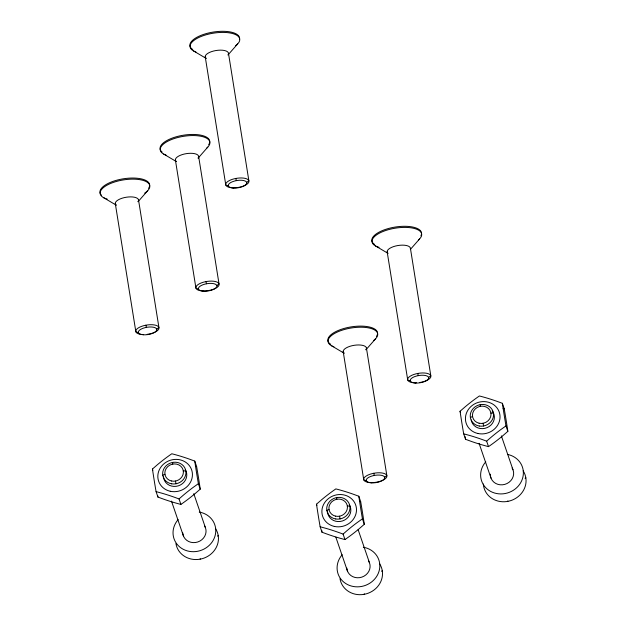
<?xml version="1.0" encoding="UTF-8"?>
<svg xmlns="http://www.w3.org/2000/svg" width="626" height="626" viewBox="0 0 626 626"><rect width="100%" height="100%" fill="white"/><g stroke="black" fill="none" stroke-linecap="round" stroke-linejoin="round"><path stroke-width="0.94" d="M227.95 55.002L237.645 43.937M138.01 201.744L147.705 190.68M198.106 158.151L207.801 147.087M410.484 249.305L419.584 238.936M365.913 349.817L375.616 338.752M152.454 469.03L157.525 464.617A72.499 26.996 -41.6 0 1 171.798 453.764A72.499 22.466 22.5 0 1 188.489 458.803L194.756 461.088L196.627 466.542A72.499 4.531 79.4 0 1 200.242 489.141L195.171 493.546A72.499 26.996 -41.6 0 1 180.906 504.407A72.499 22.466 22.5 0 1 164.208 499.368L157.948 497.083L156.077 491.621A72.499 4.531 79.4 0 1 152.454 469.03L152.861 470.212M316.513 504.18L321.592 499.767A72.499 26.996 -41.6 0 1 335.857 488.906A72.499 22.466 22.5 0 1 352.555 493.953L358.815 496.23L360.686 501.692A72.499 4.531 79.4 0 1 364.301 524.283L359.23 528.696A72.499 26.996 -41.6 0 1 344.965 539.557A72.499 22.466 22.5 0 1 328.267 534.51L322.007 532.233L320.136 526.771A72.499 4.531 79.4 0 1 316.513 504.18L316.92 505.362M460.063 411.251L465.134 406.837A72.499 26.996 -41.6 0 1 479.399 395.976A72.499 22.466 22.5 0 1 496.097 401.023L502.357 403.308L504.227 408.762A72.499 4.531 79.4 0 1 507.85 431.361L502.78 435.766A72.499 26.996 -41.6 0 1 488.515 446.628A72.499 22.466 22.5 0 1 471.816 441.588L465.556 439.303L463.686 433.841A72.499 4.531 79.4 0 1 460.063 411.251L460.47 412.432M246.707 182.432L248.866 180.726L228.482 53.288M156.774 329.174L158.926 327.468L138.542 200.03M216.862 285.581L219.022 283.875L198.638 156.437M428.646 377.423L430.805 375.725L410.413 248.287M384.677 477.247L386.837 475.541L366.445 348.103M194.756 461.088A72.499 4.531 79.4 0 0 198.372 483.679L193.082 487.451A72.499 26.996 -41.6 0 0 179.036 498.945A72.499 22.466 22.5 0 0 162.118 493.265L156.077 491.621M358.815 496.23A72.499 4.531 79.4 0 0 362.431 518.829L357.141 522.6A72.499 26.996 -41.6 0 0 343.095 534.095A72.499 22.466 22.5 0 0 326.177 528.414L320.136 526.771M502.357 403.308A72.499 4.531 79.4 0 0 505.98 425.899L500.69 429.671A72.499 26.996 -41.6 0 0 486.637 441.166A72.499 22.466 22.5 0 0 469.727 435.485L463.686 433.841M217.488 536.106L218.231 535.613M381.555 571.256L382.298 570.763M525.097 478.327L525.84 477.834M162.76 475.267L164.943 474.297M470.369 417.487L472.552 416.517M326.827 510.417L329.002 509.447M490.901 413.074L493.437 413.152M183.293 470.854L185.836 470.932M347.36 506.004L349.895 506.082M176.258 543.618L175.937 543.564A21.558 19.774 -18.9 0 0 204.131 558.063A21.558 19.774 -18.9 0 0 215.594 528.696M340.161 578.737L339.996 578.706A21.558 19.774 -18.9 0 0 368.19 593.213A21.558 19.774 -18.9 0 0 379.653 563.838M504.227 408.762L503.108 408.473M360.686 501.692L359.567 501.403M196.627 466.542L195.5 466.253M228.357 185.875L225.798 185.061L205.234 56.872M198.512 289.024L195.954 288.21L175.397 160.021M410.288 380.874L407.729 380.052L387.173 251.871M138.416 332.617L135.858 331.803L115.301 203.614M366.327 480.69L363.761 479.876L343.204 351.687M206.142 58.398L193.504 50.917M388.081 253.397L375.436 245.916M176.297 161.547L163.66 154.066M116.201 205.14L103.564 197.659M344.112 353.213L331.467 345.732M505.98 425.899L507.85 431.361M501.371 435.876L512.991 469.782M486.637 441.166L488.515 446.628M479.078 443.325L491.011 478.147M362.431 518.829L364.301 524.283M358.142 529.721L369.45 562.704M343.095 534.095L344.965 539.557M335.849 537.171L347.469 571.068M198.372 483.679L200.242 489.141M193.77 493.656L205.383 527.562M179.036 498.945L180.906 504.407M171.477 501.105L183.41 535.926M417.745 373.448L418.262 375.616M373.777 473.272L374.293 475.439M235.806 178.457L236.323 180.624M205.97 281.606L206.478 283.774M145.874 325.199L146.382 327.367M483.084 423.286L483.616 425.993M339.542 516.215L340.067 518.923M175.476 481.065L176.008 483.773M480.197 404.646L480.369 406.305M336.647 497.576L336.819 499.235M172.588 462.426L172.76 464.085M507.811 500.91L507.827 501.379M364.262 593.761L364.277 594.301M200.203 558.689L200.218 559.159M101.404 195.124A25.126 9.899 -9.1 0 1 124.206 178.668A25.126 9.899 -9.1 0 1 148.573 188.316M107.195 199.076A25.126 9.899 -9.1 0 1 106.78 185.327A25.126 9.899 -9.1 0 1 141.03 179.889A25.126 9.899 -9.1 0 1 144.7 193.121M116.146 205.038A11.761 4.632 -9.1 0 1 126.249 197.237A11.761 4.632 -9.1 0 1 138.135 201.564M142.149 334.519A11.761 4.632 -9.1 0 1 139.637 327.187A11.761 4.632 -9.1 0 1 158.3 326.537A11.761 4.632 -9.1 0 1 147.18 334.347M157.752 495.776A72.499 4.531 79.4 0 1 157.948 497.083M185.226 469.594A11.761 10.783 -18.9 0 1 178.473 485.792A11.761 10.783 -18.9 0 1 163.488 476.73M465.165 436.674A72.499 4.531 79.4 0 1 465.556 439.303M492.2 410.93A11.761 10.783 -18.9 0 1 487.13 427.613A11.761 10.783 -18.9 0 1 471.206 419.921M204.491 525.801A11.761 10.783 -18.9 0 1 197.738 541.991A11.761 10.783 -18.9 0 1 182.753 532.937M199.264 512.084A21.558 19.774 -18.9 0 1 214.178 538.321A21.558 19.774 -18.9 0 1 183.254 549.307A21.558 19.774 -18.9 0 1 178.144 519.596M512.099 468.021A11.761 10.783 -18.9 0 1 504.822 484.375A11.761 10.783 -18.9 0 1 490.346 474.148M507.569 454.437A21.558 19.774 -18.9 0 1 521.599 480.956A21.558 19.774 -18.9 0 1 490.659 491.426A21.558 19.774 -18.9 0 1 485.753 461.816M523.203 470.916A21.558 19.774 -18.9 0 1 510.816 500.604A21.558 19.774 -18.9 0 1 483.35 484.008M330.747 344.316A25.126 9.899 -9.1 0 1 350.341 327.022A25.126 9.899 -9.1 0 1 376.476 336.389M333.908 346.781A25.126 9.899 -9.1 0 1 335.09 333.173A25.126 9.899 -9.1 0 1 368.479 327.868A25.126 9.899 -9.1 0 1 373.636 340.474M344.05 353.111A11.761 4.632 -9.1 0 1 354.152 345.309A11.761 4.632 -9.1 0 1 366.038 349.637M192.777 49.501A25.126 9.899 -9.1 0 1 209.741 32.724A25.126 9.899 -9.1 0 1 239.515 39.336M195.938 51.974A25.126 9.899 -9.1 0 1 197.127 38.358A25.126 9.899 -9.1 0 1 230.509 33.061A25.126 9.899 -9.1 0 1 235.666 45.659M206.079 58.304A11.761 4.632 -9.1 0 1 215.759 50.565A11.761 4.632 -9.1 0 1 228.263 54.462M162.165 152.11A25.126 9.899 -9.1 0 1 183.41 135.208A25.126 9.899 -9.1 0 1 208.661 144.723M166.093 155.123A25.126 9.899 -9.1 0 1 166.876 141.734A25.126 9.899 -9.1 0 1 199.725 136.045A25.126 9.899 -9.1 0 1 206.752 148.072M176.242 161.445A11.761 4.632 -9.1 0 1 186.337 153.644A11.761 4.632 -9.1 0 1 198.223 157.971M374.716 244.492A25.126 9.899 -9.1 0 1 393.425 227.363A25.126 9.899 -9.1 0 1 420.907 235.822M379.066 247.333A25.126 9.899 -9.1 0 1 377.869 234.046A25.126 9.899 -9.1 0 1 411.024 227.817A25.126 9.899 -9.1 0 1 418.528 239.922M387.729 253.014A11.761 4.632 -9.1 0 1 397.698 245.564A11.761 4.632 -9.1 0 1 410.343 249.101M416.47 382.815A11.761 4.632 -9.1 0 1 410.124 376.226A11.761 4.632 -9.1 0 1 429.585 374.332A11.761 4.632 -9.1 0 1 419.921 382.478M368.55 560.943A11.761 10.783 -18.9 0 1 361.797 577.141A11.761 10.783 -18.9 0 1 346.812 568.087M363.33 547.234A21.558 19.774 -18.9 0 1 378.237 573.471A21.558 19.774 -18.9 0 1 347.32 584.457A21.558 19.774 -18.9 0 1 342.203 554.738M321.717 530.269A72.499 4.531 79.4 0 1 322.007 532.233M349.292 504.736A11.761 10.783 -18.9 0 1 342.532 520.934A11.761 10.783 -18.9 0 1 327.555 511.88M143.299 334.777A9.359 3.686 -9.1 0 0 156.844 329.495A9.359 3.686 -9.1 0 0 142.642 328.415A9.359 3.686 -9.1 0 0 143.299 334.777M170.241 491.261A17.458 16.002 -18.9 0 0 191.955 470.908A17.458 16.002 -18.9 0 0 163.198 464.437A17.458 16.002 -18.9 0 0 170.241 491.261M477.849 433.482A17.458 16.002 -18.9 0 0 499.564 413.129A17.458 16.002 -18.9 0 0 470.807 406.657A17.458 16.002 -18.9 0 0 477.849 433.482M171.501 481.003A9.359 8.576 -18.9 0 0 183.136 470.095A9.359 8.576 -18.9 0 0 167.721 466.628A9.359 8.576 -18.9 0 0 171.501 481.003M171.673 483.828A11.761 10.783 -18.9 0 0 185.452 469.367A11.761 10.783 -18.9 0 0 165.773 466.104A11.761 10.783 -18.9 0 0 171.673 483.828M479.101 423.223A9.359 8.576 -18.9 0 0 490.745 412.315A9.359 8.576 -18.9 0 0 475.33 408.848A9.359 8.576 -18.9 0 0 479.101 423.223M479.281 426.048A11.761 10.783 -18.9 0 0 493.053 411.587A11.761 10.783 -18.9 0 0 473.373 408.324A11.761 10.783 -18.9 0 0 479.281 426.048M371.202 482.849A9.359 3.686 -9.1 0 0 384.747 477.568A9.359 3.686 -9.1 0 0 370.545 476.488A9.359 3.686 -9.1 0 0 371.202 482.849M370.06 482.591A11.761 4.632 -9.1 0 0 386.915 475.877A11.761 4.632 -9.1 0 0 368.925 474.649A11.761 4.632 -9.1 0 0 370.06 482.591M233.24 188.035A9.359 3.686 -9.1 0 0 246.777 182.753A9.359 3.686 -9.1 0 0 232.575 181.673A9.359 3.686 -9.1 0 0 233.24 188.035M232.09 187.784A11.761 4.632 -9.1 0 0 248.945 181.063A11.761 4.632 -9.1 0 0 230.955 179.834A11.761 4.632 -9.1 0 0 232.09 187.784M203.395 291.184A9.359 3.686 -9.1 0 0 216.94 285.902A9.359 3.686 -9.1 0 0 202.738 284.822A9.359 3.686 -9.1 0 0 203.395 291.184M202.245 290.926A11.761 4.632 -9.1 0 0 219.108 284.212A11.761 4.632 -9.1 0 0 201.11 282.983A11.761 4.632 -9.1 0 0 202.245 290.926M415.171 383.026A9.359 3.686 -9.1 0 0 428.716 377.752A9.359 3.686 -9.1 0 0 414.514 376.672A9.359 3.686 -9.1 0 0 415.171 383.026M335.559 516.153A9.359 8.576 -18.9 0 0 347.195 505.245A9.359 8.576 -18.9 0 0 331.788 501.778A9.359 8.576 -18.9 0 0 335.559 516.153M335.739 518.977A11.761 10.783 -18.9 0 0 349.511 504.517A11.761 10.783 -18.9 0 0 329.832 501.254A11.761 10.783 -18.9 0 0 335.739 518.977M334.3 526.411A17.458 16.002 -18.9 0 0 356.014 506.058A17.458 16.002 -18.9 0 0 327.265 499.579A17.458 16.002 -18.9 0 0 334.3 526.411"/></g></svg>
